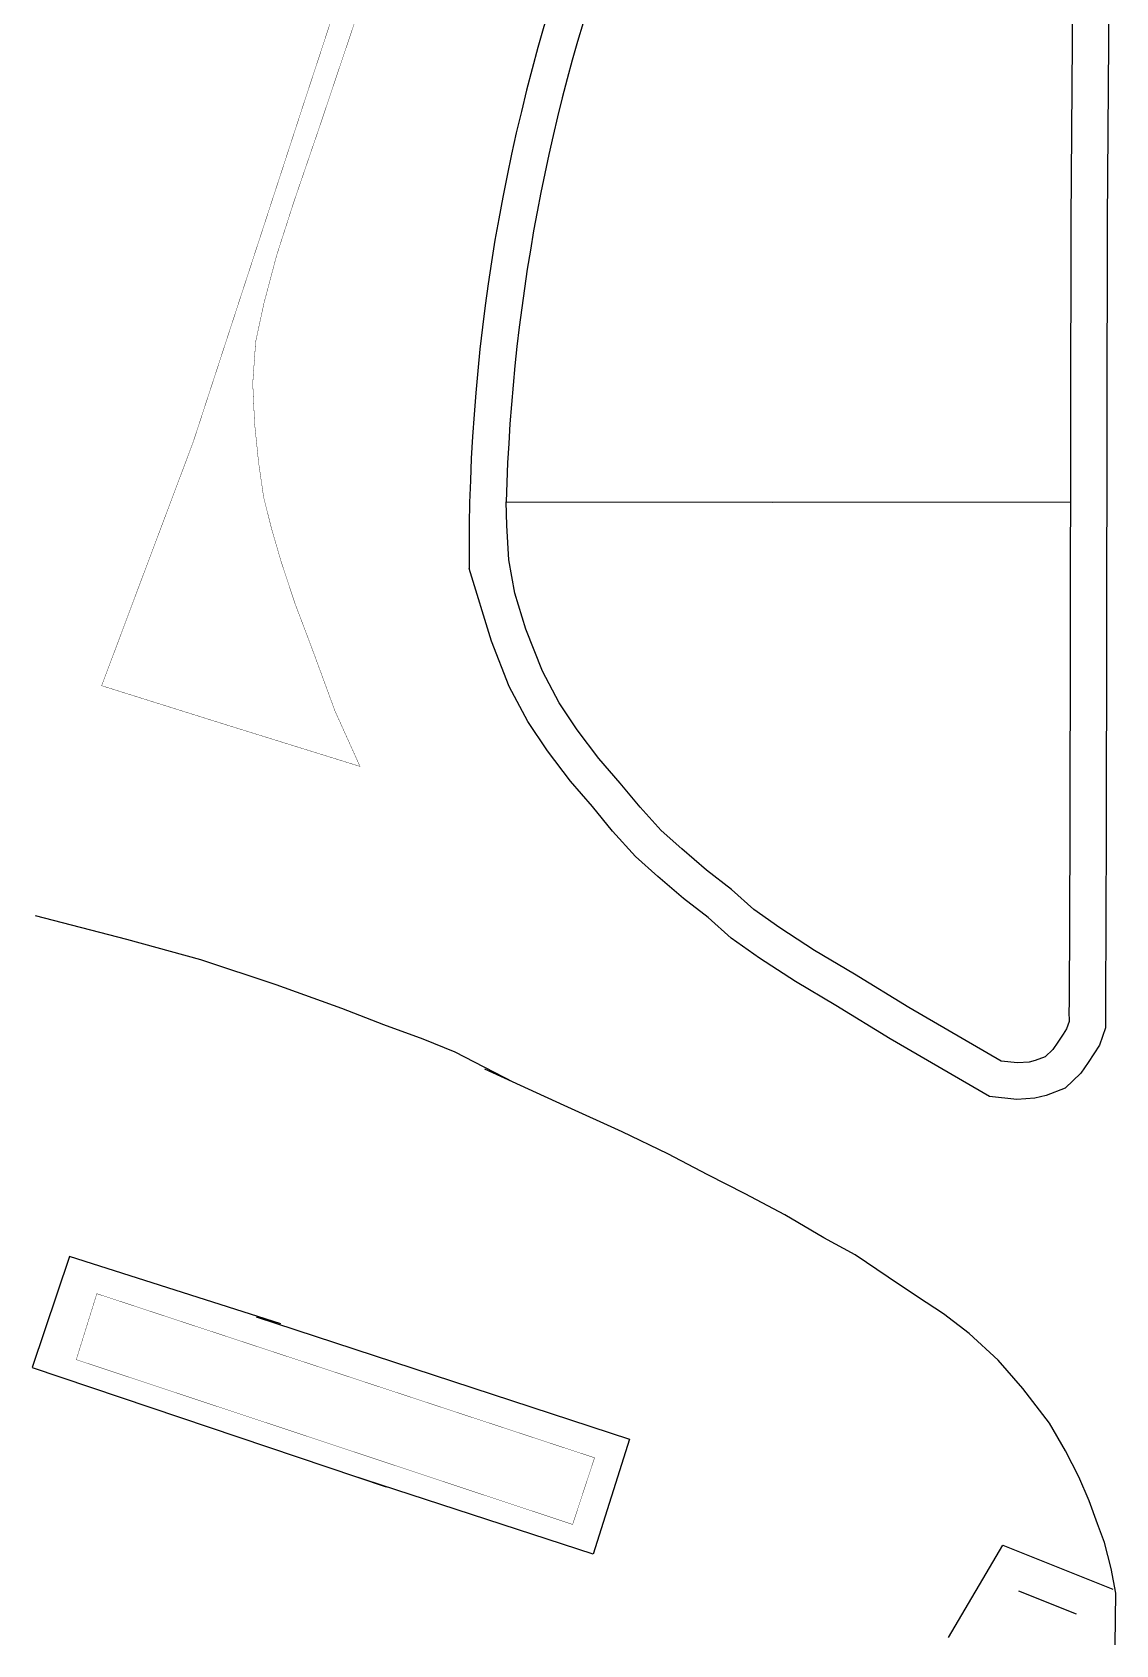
# Model space of a CAD drawing. Header units: metres. Extents: x -331 to 2982, y 362 to 2539.
# Drawn here: x 2547.5 to 2636.6, y 1265.5 to 1398 of the extents above; entities that cross this region are included whole.
import ezdxf

# ---------------------------------------------------------------- set-up
doc = ezdxf.new("R2010")
doc.units = ezdxf.units.M
doc.layers.add('Pis', color=251, linetype='Continuous')

msp = doc.modelspace()

# ---------------------------------------------------------------- linework, layer by layer
at = {"layer": 'Pis'}
for p, q in [((2633.136, 1422.382), (2632.864, 1382.487)), ((2636.136, 1422.367), (2635.864, 1382.474)), ((2632.864, 1382.487), (2632.77, 1332.211)), ((2635.864, 1382.474), (2635.77, 1332.203)), ((2586.495, 1357.469), (2586.435, 1359.406)), ((2586.435, 1359.406), (2608.295, 1359.39)), ((2608.295, 1359.39), (2632.821, 1359.411)), ((2586.642, 1354.638), (2586.495, 1357.469)), ((2587.153, 1351.909), (2586.642, 1354.638)), ((2585.231, 1347.965), (2583.387, 1353.935)), ((2588.065, 1348.956), (2587.153, 1351.909)), ((2586.694, 1344.232), (2585.231, 1347.965)), ((2589.423, 1345.488), (2588.065, 1348.956)), ((2590.801, 1342.901), (2589.423, 1345.488)), ((2588.222, 1341.362), (2586.694, 1344.232)), ((2592.274, 1340.685), (2590.801, 1342.901)), ((2589.825, 1338.95), (2588.222, 1341.362)), ((2594.05, 1338.33), (2592.274, 1340.685)), ((2591.717, 1336.442), (2589.825, 1338.95)), ((2595.809, 1336.302), (2594.05, 1338.33)), ((2593.521, 1334.361), (2591.717, 1336.442)), ((2597.456, 1334.318), (2595.809, 1336.302)), ((2595.186, 1332.356), (2593.521, 1334.361)), ((2599.184, 1332.397), (2597.456, 1334.318)), ((2597.062, 1330.27), (2595.186, 1332.356)), ((2600.877, 1330.883), (2599.184, 1332.397)), ((2632.77, 1332.211), (2632.721, 1318.222)), ((2635.77, 1332.203), (2635.721, 1318.186)), ((2602.909, 1329.135), (2600.877, 1330.883)), ((2598.898, 1328.627), (2597.062, 1330.27)), ((2601.011, 1326.81), (2598.898, 1328.627)), ((2604.964, 1327.545), (2602.909, 1329.135)), ((2603.044, 1325.237), (2601.011, 1326.81)), ((2606.795, 1325.91), (2604.964, 1327.545)), ((2547.698, 1325.402), (2555.204, 1323.465)), ((2608.948, 1324.39), (2606.795, 1325.91)), ((2604.925, 1323.557), (2603.044, 1325.237)), ((2611.798, 1322.548), (2608.948, 1324.39)), ((2555.204, 1323.465), (2561.311, 1321.805)), ((2607.268, 1321.904), (2604.925, 1323.557)), ((2561.311, 1321.805), (2567.503, 1319.746)), ((2610.216, 1319.999), (2607.268, 1321.904)), ((2615.087, 1320.588), (2611.798, 1322.548)), ((2613.535, 1318.021), (2610.216, 1319.999)), ((2619.541, 1317.858), (2615.087, 1320.588)), ((2567.503, 1319.746), (2572.906, 1317.807)), ((2572.906, 1317.807), (2576.344, 1316.469)), ((2618.003, 1315.282), (2613.535, 1318.021)), ((2627.137, 1313.441), (2619.541, 1317.858)), ((2632.721, 1318.222), (2632.707, 1317.534)), ((2632.707, 1317.534), (2632.714, 1316.689)), ((2635.721, 1318.186), (2635.707, 1317.516)), ((2635.707, 1317.516), (2635.719, 1316.177)), ((2576.344, 1316.469), (2579.57, 1315.275)), ((2632.503, 1316.103), (2632.225, 1315.674)), ((2632.714, 1316.689), (2632.503, 1316.103)), ((2635.719, 1316.177), (2635.209, 1314.761)), ((2579.57, 1315.275), (2582.204, 1314.201)), ((2626.176, 1310.53), (2618.003, 1315.282)), ((2631.8, 1315.004), (2631.383, 1314.405)), ((2632.225, 1315.674), (2631.8, 1315.004)), ((2635.209, 1314.761), (2634.75, 1314.054)), ((2582.204, 1314.201), (2587.049, 1311.713)), ((2628.474, 1313.292), (2627.137, 1313.441)), ((2629.431, 1313.366), (2628.474, 1313.292)), ((2629.941, 1313.486), (2629.431, 1313.366)), ((2630.756, 1313.803), (2629.941, 1313.486)), ((2631.383, 1314.405), (2630.756, 1313.803)), ((2634.298, 1313.342), (2633.675, 1312.448)), ((2634.75, 1314.054), (2634.298, 1313.342)), ((2591.196, 1309.807), (2584.676, 1312.781)), ((2633.675, 1312.448), (2632.402, 1311.223)), ((2632.402, 1311.223), (2630.832, 1310.614)), ((2595.973, 1307.644), (2591.196, 1309.807)), ((2628.423, 1310.279), (2626.176, 1310.53)), ((2629.894, 1310.393), (2628.423, 1310.279)), ((2630.832, 1310.614), (2629.894, 1310.393)), ((2599.729, 1305.83), (2595.973, 1307.644)), ((2603.027, 1304.1), (2599.729, 1305.83)), ((2606.088, 1302.53), (2603.027, 1304.1)), ((2609.357, 1300.816), (2606.088, 1302.53)), ((2612.556, 1298.927), (2609.357, 1300.816)), ((2615.136, 1297.53), (2612.556, 1298.927)), ((2617.84, 1295.682), (2615.136, 1297.53)), ((2550.542, 1297.381), (2547.465, 1288.252)), ((2567.915, 1291.857), (2550.542, 1297.381)), ((2620.252, 1294.078), (2617.84, 1295.682)), ((2622.387, 1292.687), (2620.252, 1294.078)), ((2565.872, 1292.435), (2596.566, 1282.37)), ((2624.515, 1291.055), (2622.387, 1292.687)), ((2626.898, 1288.878), (2624.515, 1291.055)), ((2547.465, 1288.252), (2576.558, 1278.469)), ((2628.908, 1286.534), (2626.898, 1288.878)), ((2631.098, 1283.689), (2628.908, 1286.534)), ((2632.43, 1281.414), (2631.098, 1283.689)), ((2596.566, 1282.37), (2593.594, 1272.93)), ((2633.535, 1279.27), (2632.43, 1281.414)), ((2593.594, 1272.93), (2573.581, 1279.444)), ((2634.36, 1277.295), (2633.535, 1279.27)), ((2635.058, 1275.428), (2634.36, 1277.295)), ((2635.619, 1273.88), (2635.058, 1275.428)), ((2622.816, 1266.073), (2627.27, 1273.654)), ((2627.27, 1273.654), (2636.311, 1270.057)), ((2636.173, 1271.737), (2635.619, 1273.88)), ((2636.558, 1269.71), (2636.173, 1271.737)), ((2628.553, 1269.915), (2633.304, 1268.025)), ((2636.5, 1265.479), (2636.558, 1269.71))]:
    msp.add_line(p, q, dxfattribs=at)
at = {"layer": 'Pis', "const_width": 0.03}
msp.add_lwpolyline([(2573.115, 1402.251), (2569.813, 1392.216), (2566.106, 1380.863), (2560.714, 1364.369), (2553.171, 1344.301), (2563.34, 1341.11), (2574.416, 1337.667), (2572.353, 1342.236), (2570.536, 1347.185), (2569.053, 1351.105), (2567.931, 1354.501), (2567.143, 1357.204), (2566.494, 1359.785), (2566.078, 1362.639), (2565.748, 1365.859), (2565.596, 1369.147), (2565.839, 1372.585), (2566.528, 1375.777), (2567.558, 1379.653), (2568.951, 1383.989), (2571.076, 1390.198), (2574.755, 1401.135)], dxfattribs=at)
msp.add_lwpolyline([(2551.087, 1288.912), (2552.777, 1294.334), (2593.703, 1280.846), (2591.897, 1275.366)], close=True, dxfattribs=at)
at = {"layer": 'Pis'}
for radius, end in [(154.043, 180.52484), (151.043, 178.45973)]:
    msp.add_arc((2737.423, 1355.346), radius, 159.03298, end, dxfattribs=at)

doc.saveas('drawing.dxf')
